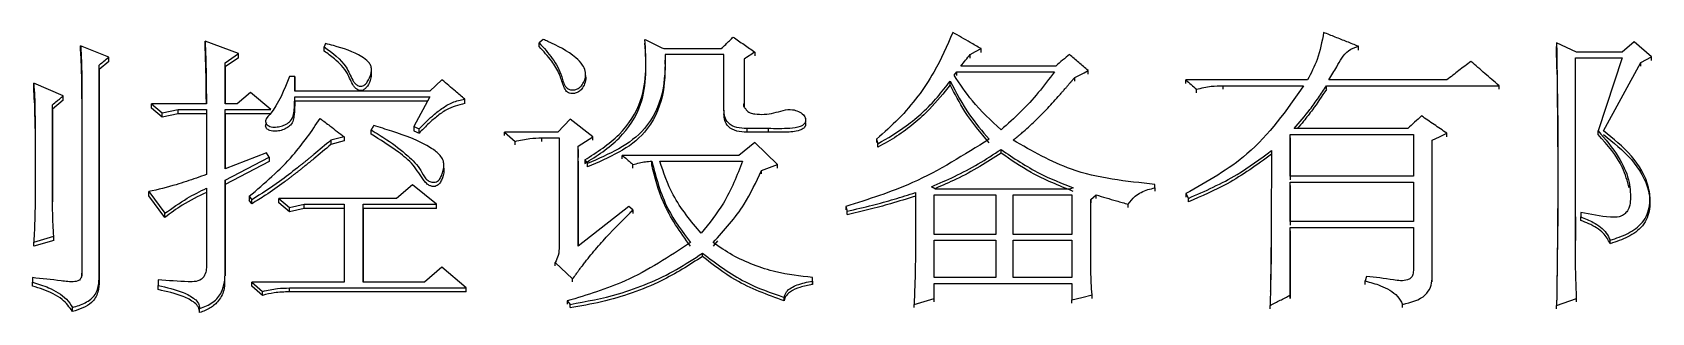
# Model space of a CAD drawing. Header units: millimetres. Extents: x 2371 to 4515, y 843 to 2359.
# Drawn here: x 2896.16 to 2909.24, y 2089.19 to 2091.45 of the extents above; entities that cross this region are included whole.
import ezdxf

# ---------------------------------------------------------------- set-up
doc = ezdxf.new("R2010")
doc.units = ezdxf.units.MM

msp = doc.modelspace()

# ---------------------------------------------------------------- linework, layer by layer
at = {"color": 7, "linetype": 'Continuous', "lineweight": 25}
for p, q in [((2897.821, 2091.276), (2897.551, 2091.377)), ((2897.551, 2091.342), (2897.551, 2091.377)), ((2898.524, 2091.358), (2898.513, 2091.331)), ((2900.251, 2091.333), (2900.251, 2091.363)), ((2908.634, 2091.288), (2908.472, 2091.363)), ((2908.472, 2091.363), (2908.472, 2091.333)), ((2909.1, 2091.372), (2909.002, 2091.288)), ((2909.24, 2091.251), (2909.1, 2091.372)), ((2896.772, 2091.248), (2896.545, 2091.34)), ((2896.545, 2091.305), (2896.545, 2091.34)), ((2896.772, 2091.213), (2896.772, 2091.248)), ((2897.713, 2091.202), (2897.821, 2091.276)), ((2897.821, 2091.241), (2897.713, 2091.168)), ((2897.821, 2091.241), (2897.821, 2091.276)), ((2898.513, 2091.296), (2898.513, 2091.331)), ((2901.257, 2091.316), (2901.722, 2091.316)), ((2901.744, 2091.269), (2901.268, 2091.269)), ((2901.268, 2091.269), (2901.268, 2091.24)), ((2901.268, 2091.192), (2901.268, 2091.222)), ((2901.744, 2090.82), (2901.744, 2091.269)), ((2901.906, 2091.232), (2901.906, 2090.877)), ((2901.906, 2091.232), (2901.906, 2091.202)), ((2901.993, 2091.288), (2901.993, 2091.258)), ((2903.734, 2091.24), (2903.734, 2091.269)), ((2903.821, 2091.286), (2903.821, 2091.316)), ((2906.871, 2091.305), (2906.871, 2091.335)), ((2908.475, 2091.154), (2908.472, 2091.333)), ((2908.624, 2091.241), (2909.002, 2091.241)), ((2908.624, 2089.77), (2908.624, 2091.241)), ((2908.624, 2091.212), (2908.624, 2091.241)), ((2909.002, 2091.288), (2908.634, 2091.288)), ((2909.002, 2091.241), (2908.807, 2090.652)), ((2909.154, 2091.204), (2909.24, 2091.251)), ((2909.24, 2091.221), (2909.24, 2091.251)), ((2896.772, 2091.213), (2896.696, 2091.149)), ((2896.696, 2089.478), (2896.696, 2091.184)), ((2896.696, 2091.149), (2896.696, 2091.184)), ((2896.696, 2091.149), (2896.696, 2089.445)), ((2897.713, 2090.871), (2897.713, 2091.202)), ((2897.713, 2091.168), (2897.713, 2091.202)), ((2897.713, 2091.168), (2897.713, 2090.871)), ((2898.275, 2091.092), (2898.232, 2091.092)), ((2898.275, 2090.973), (2898.275, 2091.092)), ((2898.275, 2091.092), (2898.275, 2091.058)), ((2898.895, 2091.103), (2898.895, 2091.138)), ((2900.624, 2091.099), (2900.624, 2091.129)), ((2901.906, 2091.202), (2901.906, 2090.847)), ((2903.604, 2091.101), (2903.626, 2091.129)), ((2903.626, 2091.129), (2904.416, 2091.129)), ((2903.626, 2091.1), (2903.626, 2091.129)), ((2904.426, 2091.176), (2903.658, 2091.176)), ((2904.686, 2091.109), (2904.686, 2091.139)), ((2908.851, 2090.652), (2909.154, 2091.204)), ((2909.154, 2091.175), (2909.154, 2091.204)), ((2896.404, 2090.936), (2896.166, 2091.037)), ((2896.166, 2091.002), (2896.166, 2091.037)), ((2897.919, 2090.963), (2897.81, 2090.871)), ((2898.081, 2090.825), (2897.919, 2090.963)), ((2898.275, 2091.058), (2898.275, 2090.973)), ((2899.368, 2090.973), (2898.275, 2090.973)), ((2899.465, 2091.065), (2899.368, 2090.973)), ((2903.572, 2091.025), (2903.572, 2091.054)), ((2904.578, 2091.053), (2904.578, 2091.082)), ((2906.46, 2091.064), (2905.476, 2091.064)), ((2905.476, 2091.035), (2905.476, 2091.064)), ((2905.562, 2090.96), (2905.562, 2090.989)), ((2905.779, 2091.017), (2906.428, 2091.017)), ((2905.779, 2090.988), (2905.779, 2091.017)), ((2906.612, 2091.017), (2908.007, 2091.017)), ((2906.612, 2090.988), (2906.612, 2091.017)), ((2907.585, 2091.064), (2906.633, 2091.064)), ((2908.007, 2090.988), (2908.007, 2091.017)), ((2896.404, 2090.901), (2896.318, 2090.828)), ((2896.318, 2090.079), (2896.318, 2090.862)), ((2896.318, 2090.828), (2896.318, 2090.862)), ((2896.318, 2090.828), (2896.318, 2090.079)), ((2896.404, 2090.901), (2896.404, 2090.936)), ((2896.556, 2090.945), (2896.556, 2089.505)), ((2896.556, 2090.945), (2896.556, 2090.911)), ((2897.118, 2090.871), (2897.205, 2090.798)), ((2897.562, 2090.871), (2897.118, 2090.871)), ((2897.205, 2090.764), (2897.118, 2090.837)), ((2897.205, 2090.798), (2897.334, 2090.825)), ((2897.334, 2090.825), (2897.562, 2090.825)), ((2897.334, 2090.791), (2897.334, 2090.825)), ((2897.562, 2090.825), (2897.562, 2090.3)), ((2897.81, 2090.871), (2897.713, 2090.871)), ((2897.713, 2090.825), (2898.081, 2090.825)), ((2897.713, 2090.346), (2897.713, 2090.825)), ((2897.713, 2090.791), (2897.713, 2090.825)), ((2898.276, 2090.927), (2899.368, 2090.927)), ((2898.276, 2090.892), (2898.276, 2090.927)), ((2899.349, 2090.892), (2898.276, 2090.892)), ((2899.368, 2090.927), (2899.238, 2090.687)), ((2899.649, 2090.874), (2899.649, 2090.908)), ((2901.906, 2090.848), (2901.906, 2090.877)), ((2896.177, 2090.672), (2896.177, 2090.706)), ((2897.205, 2090.764), (2897.205, 2090.798)), ((2897.334, 2090.791), (2897.205, 2090.764)), ((2897.562, 2090.791), (2897.334, 2090.791)), ((2897.713, 2090.791), (2897.713, 2090.346)), ((2898.081, 2090.791), (2897.713, 2090.791)), ((2898.049, 2090.755), (2898.049, 2090.753)), ((2900.5, 2090.746), (2900.402, 2090.643)), ((2900.684, 2090.605), (2900.5, 2090.746)), ((2901.744, 2090.82), (2901.744, 2090.792)), ((2902.402, 2090.75), (2902.402, 2090.753)), ((2902.402, 2090.724), (2902.402, 2090.726)), ((2898.676, 2090.605), (2898.568, 2090.577)), ((2898.568, 2090.577), (2898.568, 2090.543)), ((2898.676, 2090.571), (2898.568, 2090.543)), ((2898.676, 2090.605), (2898.676, 2090.571)), ((2899.238, 2090.687), (2899.281, 2090.669)), ((2899.238, 2090.687), (2899.238, 2090.653)), ((2899.238, 2090.653), (2899.281, 2090.635)), ((2899.97, 2090.643), (2900.056, 2090.568)), ((2900.402, 2090.643), (2899.97, 2090.643)), ((2900.056, 2090.539), (2900.056, 2090.568)), ((2900.273, 2090.596), (2900.413, 2090.596)), ((2900.273, 2090.567), (2900.273, 2090.596)), ((2900.413, 2090.596), (2900.413, 2089.723)), ((2900.565, 2090.53), (2900.684, 2090.605)), ((2900.684, 2090.577), (2900.684, 2090.605)), ((2902.101, 2090.671), (2901.928, 2090.671)), ((2901.928, 2090.671), (2901.928, 2090.642)), ((2902.101, 2090.642), (2901.928, 2090.642)), ((2902.101, 2090.671), (2902.101, 2090.642)), ((2902.977, 2090.586), (2902.988, 2090.549)), ((2902.977, 2090.586), (2902.977, 2090.558)), ((2906.319, 2090.624), (2907.315, 2090.624)), ((2906.319, 2090.286), (2906.319, 2090.624)), ((2906.319, 2090.595), (2906.319, 2090.624)), ((2906.319, 2090.595), (2906.319, 2090.258)), ((2907.271, 2090.671), (2906.352, 2090.671)), ((2907.315, 2090.624), (2907.315, 2090.286)), ((2907.466, 2089.459), (2907.466, 2090.577)), ((2907.466, 2090.549), (2907.466, 2090.577)), ((2907.585, 2090.605), (2907.585, 2090.633)), ((2908.807, 2090.623), (2908.807, 2090.652)), ((2898.048, 2090.476), (2897.713, 2090.346)), ((2897.713, 2090.254), (2898.07, 2090.439)), ((2898.07, 2090.439), (2898.048, 2090.476)), ((2898.07, 2090.439), (2898.07, 2090.405)), ((2900.565, 2089.723), (2900.565, 2090.53)), ((2900.565, 2090.502), (2900.565, 2090.53)), ((2900.565, 2090.501), (2900.565, 2090.437)), ((2901.863, 2090.455), (2900.922, 2090.455)), ((2900.922, 2090.427), (2900.922, 2090.455)), ((2901.993, 2090.558), (2901.863, 2090.455)), ((2902.176, 2090.38), (2901.993, 2090.558)), ((2902.988, 2090.52), (2902.988, 2090.549)), ((2898.07, 2090.405), (2897.713, 2090.221)), ((2899.48, 2090.379), (2899.48, 2090.386)), ((2899.48, 2090.352), (2899.48, 2090.376)), ((2900.565, 2090.408), (2900.565, 2089.723)), ((2900.619, 2090.418), (2900.64, 2090.389)), ((2900.619, 2090.418), (2900.619, 2090.389)), ((2900.64, 2090.361), (2900.64, 2090.389)), ((2901.008, 2090.352), (2901.008, 2090.38)), ((2901.16, 2090.38), (2901.16, 2090.408)), ((2901.225, 2090.408), (2901.895, 2090.408)), ((2902.047, 2090.333), (2902.176, 2090.38)), ((2902.047, 2090.305), (2902.047, 2090.333)), ((2902.176, 2090.352), (2902.176, 2090.38)), ((2897.562, 2090.19), (2897.562, 2089.561)), ((2897.713, 2089.515), (2897.713, 2090.254)), ((2897.713, 2090.254), (2897.713, 2090.221)), ((2897.713, 2090.221), (2897.713, 2089.482)), ((2899.227, 2090.217), (2899.098, 2090.107)), ((2899.422, 2090.06), (2899.227, 2090.217)), ((2903.453, 2090.183), (2903.42, 2090.202)), ((2904.535, 2090.183), (2903.453, 2090.183)), ((2905.227, 2090.192), (2905.227, 2090.221)), ((2905.227, 2090.193), (2905.227, 2090.221)), ((2905.227, 2090.192), (2905.227, 2090.165)), ((2907.315, 2090.286), (2906.319, 2090.286)), ((2906.319, 2090.239), (2907.315, 2090.239)), ((2906.319, 2089.92), (2906.319, 2090.239)), ((2906.319, 2090.211), (2906.319, 2090.239)), ((2906.319, 2090.211), (2906.319, 2089.892)), ((2907.315, 2090.239), (2907.315, 2089.92)), ((2897.096, 2090.162), (2897.226, 2089.987)), ((2897.096, 2090.129), (2897.096, 2090.162)), ((2897.226, 2089.954), (2897.096, 2090.129)), ((2897.908, 2090.125), (2897.929, 2090.097)), ((2897.908, 2090.125), (2897.908, 2090.092)), ((2897.929, 2090.064), (2897.908, 2090.092)), ((2897.929, 2090.064), (2897.929, 2090.097)), ((2898.146, 2090.107), (2898.232, 2090.033)), ((2899.098, 2090.107), (2898.146, 2090.107)), ((2898.146, 2090.073), (2898.146, 2090.107)), ((2898.232, 2089.999), (2898.146, 2090.073)), ((2898.232, 2090.033), (2898.351, 2090.06)), ((2898.351, 2090.06), (2898.676, 2090.06)), ((2898.827, 2090.06), (2899.422, 2090.06)), ((2898.827, 2090.027), (2898.827, 2090.06)), ((2899.422, 2090.027), (2899.422, 2090.06)), ((2900.976, 2090.042), (2900.565, 2089.723)), ((2901.008, 2090.014), (2900.976, 2090.042)), ((2902.728, 2090.042), (2902.739, 2090.005)), ((2903.291, 2090.155), (2903.291, 2089.629)), ((2903.442, 2090.136), (2903.94, 2090.136)), ((2903.442, 2089.817), (2903.442, 2090.136)), ((2903.442, 2090.108), (2903.442, 2090.136)), ((2903.94, 2090.136), (2903.94, 2089.817)), ((2904.08, 2090.136), (2904.556, 2090.136)), ((2904.08, 2089.817), (2904.08, 2090.136)), ((2904.08, 2090.108), (2904.08, 2090.136)), ((2904.556, 2090.136), (2904.556, 2089.817)), ((2904.708, 2090.099), (2904.751, 2090.136)), ((2904.708, 2089.61), (2904.708, 2090.099)), ((2904.708, 2090.099), (2904.708, 2090.071)), ((2904.751, 2090.108), (2904.751, 2090.136)), ((2905.011, 2090.033), (2905.011, 2090.061)), ((2905.476, 2090.146), (2905.497, 2090.108)), ((2905.476, 2090.146), (2905.476, 2090.118)), ((2905.497, 2090.08), (2905.497, 2090.108)), ((2909.226, 2090.101), (2909.226, 2090.129)), ((2897.226, 2089.954), (2897.226, 2089.987)), ((2898.232, 2089.999), (2898.232, 2090.033)), ((2898.351, 2090.027), (2898.232, 2089.999)), ((2898.676, 2090.027), (2898.351, 2090.027)), ((2899.422, 2090.027), (2898.827, 2090.027)), ((2901.008, 2090.014), (2901.008, 2089.986)), ((2902.739, 2089.977), (2902.739, 2090.005)), ((2907.315, 2089.92), (2906.319, 2089.92)), ((2908.624, 2089.958), (2908.624, 2089.769)), ((2908.667, 2089.995), (2908.667, 2089.958)), ((2908.667, 2089.93), (2908.667, 2089.958)), ((2896.166, 2089.755), (2896.328, 2089.802)), ((2896.328, 2089.769), (2896.328, 2089.802)), ((2903.94, 2089.817), (2903.442, 2089.817)), ((2904.556, 2089.817), (2904.08, 2089.817)), ((2906.319, 2089.873), (2907.315, 2089.873)), ((2906.319, 2089.328), (2906.319, 2089.873)), ((2906.319, 2089.846), (2906.319, 2089.873)), ((2906.319, 2089.845), (2906.319, 2089.3)), ((2907.315, 2089.873), (2907.315, 2089.525)), ((2896.328, 2089.769), (2896.166, 2089.723)), ((2896.166, 2089.723), (2896.166, 2089.755)), ((2901.571, 2089.639), (2901.571, 2089.666)), ((2901.693, 2089.765), (2901.657, 2089.723)), ((2903.442, 2089.77), (2903.94, 2089.77)), ((2903.442, 2089.469), (2903.442, 2089.77)), ((2903.442, 2089.743), (2903.442, 2089.77)), ((2903.94, 2089.77), (2903.94, 2089.469)), ((2904.08, 2089.77), (2904.556, 2089.77)), ((2904.08, 2089.469), (2904.08, 2089.77)), ((2904.08, 2089.743), (2904.08, 2089.77)), ((2904.556, 2089.77), (2904.556, 2089.469)), ((2908.905, 2089.743), (2908.905, 2089.77)), ((2899.465, 2089.552), (2899.325, 2089.431)), ((2899.66, 2089.385), (2899.465, 2089.552)), ((2900.381, 2089.591), (2900.521, 2089.459)), ((2900.381, 2089.564), (2900.381, 2089.591)), ((2896.155, 2089.468), (2896.155, 2089.431)), ((2896.155, 2089.468), (2896.155, 2089.436)), ((2896.155, 2089.399), (2896.155, 2089.431)), ((2896.556, 2089.473), (2896.556, 2089.505)), ((2896.696, 2089.445), (2896.696, 2089.478)), ((2897.172, 2089.45), (2897.172, 2089.404)), ((2897.172, 2089.45), (2897.172, 2089.418)), ((2897.172, 2089.371), (2897.172, 2089.404)), ((2897.711, 2089.416), (2897.711, 2089.449)), ((2897.713, 2089.482), (2897.713, 2089.515)), ((2897.929, 2089.431), (2898.016, 2089.357)), ((2898.676, 2089.431), (2897.929, 2089.431)), ((2897.929, 2089.399), (2897.929, 2089.431)), ((2898.016, 2089.325), (2897.929, 2089.399)), ((2899.325, 2089.431), (2898.827, 2089.431)), ((2900.521, 2089.433), (2900.521, 2089.459)), ((2902.458, 2089.44), (2902.458, 2089.469)), ((2902.458, 2089.442), (2902.458, 2089.469)), ((2902.458, 2089.44), (2902.458, 2089.414)), ((2903.94, 2089.469), (2903.442, 2089.469)), ((2903.442, 2089.422), (2904.556, 2089.422)), ((2903.442, 2089.299), (2903.442, 2089.422)), ((2903.442, 2089.395), (2903.442, 2089.422)), ((2904.556, 2089.469), (2904.08, 2089.469)), ((2904.556, 2089.422), (2904.556, 2089.29)), ((2906.936, 2089.478), (2906.925, 2089.441)), ((2906.925, 2089.414), (2906.925, 2089.441)), ((2907.466, 2089.433), (2907.466, 2089.459)), ((2898.016, 2089.325), (2898.016, 2089.357)), ((2898.232, 2089.385), (2899.66, 2089.385)), ((2898.232, 2089.353), (2898.232, 2089.385)), ((2899.66, 2089.353), (2898.232, 2089.353)), ((2899.66, 2089.353), (2899.66, 2089.385)), ((2900.478, 2089.28), (2900.5, 2089.252)), ((2900.478, 2089.28), (2900.478, 2089.254)), ((2902.231, 2089.282), (2902.231, 2089.309)), ((2903.442, 2089.273), (2903.442, 2089.299)), ((2904.556, 2089.263), (2904.556, 2089.29)), ((2904.719, 2089.301), (2904.719, 2089.328)), ((2906.319, 2089.301), (2906.319, 2089.328)), ((2908.472, 2089.243), (2908.634, 2089.299)), ((2908.634, 2089.273), (2908.634, 2089.299)), ((2896.48, 2089.195), (2896.48, 2089.227)), ((2897.507, 2089.186), (2897.507, 2089.218)), ((2900.5, 2089.226), (2900.5, 2089.252)), ((2903.28, 2089.226), (2903.28, 2089.252)), ((2906.157, 2089.216), (2906.157, 2089.243)), ((2907.228, 2089.226), (2907.228, 2089.252)), ((2908.472, 2089.216), (2908.472, 2089.243))]:
    msp.add_line(p, q, dxfattribs=at)
at = {"color": 7, "linetype": 'Continuous', "lineweight": 25, "flags": 128}
for points in [[(2900.283, 2091.391), (2900.267, 2091.377), (2900.251, 2091.363)], [(2903.734, 2091.269), (2903.777, 2091.293), (2903.821, 2091.316)], [(2904.578, 2091.082), (2904.622, 2091.105), (2904.654, 2091.122), (2904.686, 2091.139)], [(2897.118, 2090.837), (2897.118, 2090.846), (2897.118, 2090.854), (2897.118, 2090.871)], [(2898.892, 2090.626), (2898.892, 2090.643), (2898.892, 2090.66)], [(2899.281, 2090.635), (2899.281, 2090.652), (2899.281, 2090.669)], [(2899.97, 2090.614), (2899.97, 2090.621), (2899.97, 2090.628), (2899.97, 2090.643)], [(2907.466, 2090.577), (2907.526, 2090.605), (2907.585, 2090.633)], [(2903.983, 2090.474), (2903.983, 2090.481), (2903.983, 2090.488), (2903.983, 2090.502)], [(2904.567, 2090.192), (2904.551, 2090.188), (2904.535, 2090.183)], [(2898.351, 2090.027), (2898.351, 2090.035), (2898.351, 2090.044), (2898.351, 2090.06)], [(2902.728, 2090.042), (2902.728, 2090.031), (2902.728, 2090.022), (2902.728, 2090.015)], [(2903.28, 2089.252), (2903.361, 2089.276), (2903.442, 2089.299)], [(2904.556, 2089.29), (2904.637, 2089.309), (2904.719, 2089.328)]]:
    msp.add_lwpolyline(points, dxfattribs=at)
at = {"color": 7, "linetype": 'Continuous', "lineweight": 25}
for points, knots in [([(2897.551, 2091.377), (2897.554, 2091.288), (2897.56, 2091.16), (2897.561, 2090.992), (2897.561, 2090.912), (2897.562, 2090.871)], [0, 0, 0, 0, 0.525139, 0.762561, 1, 1, 1, 1]), ([(2898.513, 2091.331), (2898.581, 2091.281), (2898.682, 2091.207), (2898.729, 2091.087), (2898.757, 2091.039), (2898.775, 2091.024), (2898.792, 2091.015), (2898.811, 2091.011), (2898.827, 2091.014), (2898.845, 2091.026), (2898.872, 2091.059), (2898.893, 2091.105), (2898.897, 2091.153), (2898.889, 2091.186), (2898.863, 2091.22), (2898.77, 2091.286), (2898.647, 2091.325), (2898.546, 2091.352), (2898.524, 2091.358)], [0, 0, 0, 0, 0.227643, 0.340918, 0.369432, 0.383636, 0.40814, 0.421602, 0.435183, 0.450932, 0.481252, 0.554321, 0.592682, 0.621741, 0.650784, 0.712011, 0.938181, 1, 1, 1, 1]), ([(2900.251, 2091.363), (2900.288, 2091.322), (2900.362, 2091.239), (2900.432, 2091.116), (2900.449, 2091.021), (2900.484, 2090.99), (2900.507, 2090.983), (2900.533, 2090.982), (2900.561, 2090.991), (2900.589, 2091.011), (2900.612, 2091.043), (2900.628, 2091.087), (2900.626, 2091.137), (2900.6, 2091.193), (2900.505, 2091.286), (2900.388, 2091.345), (2900.296, 2091.385), (2900.283, 2091.391)], [0, 0, 0, 0, 0.147264, 0.295549, 0.379238, 0.397703, 0.416178, 0.440331, 0.464931, 0.490583, 0.529382, 0.57023, 0.614805, 0.662848, 0.734386, 0.964893, 1, 1, 1, 1]), ([(2900.619, 2090.418), (2900.717, 2090.48), (2900.908, 2090.602), (2901.131, 2090.944), (2901.115, 2091.222), (2901.105, 2091.391)], [0, 0, 0, 0, 0.29142, 0.569226, 1, 1, 1, 1]), ([(2900.619, 2090.389), (2900.717, 2090.451), (2900.908, 2090.573), (2901.131, 2090.914), (2901.115, 2091.192), (2901.105, 2091.361)], [0, 0, 0, 0, 0.291558, 0.569369, 1, 1, 1, 1]), ([(2901.106, 2091.391), (2901.12, 2091.384), (2901.15, 2091.369), (2901.2, 2091.344), (2901.236, 2091.326), (2901.257, 2091.316)], [0, 0, 0, 0, 0.2932077, 0.5864153, 1, 1, 1, 1]), ([(2901.722, 2091.316), (2901.734, 2091.328), (2901.756, 2091.349), (2901.789, 2091.38), (2901.809, 2091.4), (2901.819, 2091.41)], [0, 0, 0, 0, 0.365746, 0.682872, 1, 1, 1, 1]), ([(2901.819, 2091.41), (2901.848, 2091.389), (2901.906, 2091.349), (2901.964, 2091.308), (2901.993, 2091.288)], [0, 0, 0, 0, 0.499999, 1, 1, 1, 1]), ([(2903.593, 2091.447), (2903.546, 2091.338), (2903.467, 2091.159), (2903.314, 2090.928), (2903.159, 2090.746), (2903.038, 2090.64), (2902.977, 2090.586)], [0, 0, 0, 0, 0.33491, 0.554084, 0.775731, 1, 1, 1, 1]), ([(2903.821, 2091.316), (2903.792, 2091.333), (2903.74, 2091.363), (2903.664, 2091.406), (2903.617, 2091.433), (2903.593, 2091.447)], [0, 0, 0, 0, 0.380657, 0.690329, 1, 1, 1, 1]), ([(2906.59, 2091.447), (2906.576, 2091.373), (2906.551, 2091.239), (2906.488, 2091.118), (2906.46, 2091.064)], [0, 0, 0, 0, 0.556867, 1, 1, 1, 1]), ([(2906.871, 2091.335), (2906.84, 2091.347), (2906.778, 2091.372), (2906.684, 2091.409), (2906.621, 2091.434), (2906.59, 2091.447)], [0, 0, 0, 0, 0.331265, 0.665632, 1, 1, 1, 1]), ([(2908.472, 2091.363), (2908.472, 2091.351), (2908.473, 2091.328), (2908.473, 2091.293), (2908.474, 2091.247), (2908.475, 2091.189), (2908.476, 2091.119), (2908.477, 2091.049), (2908.478, 2090.979), (2908.479, 2090.91), (2908.48, 2090.84), (2908.481, 2090.782), (2908.482, 2090.723), (2908.482, 2090.665), (2908.483, 2090.595), (2908.483, 2090.537), (2908.483, 2090.491), (2908.483, 2090.456), (2908.483, 2090.421), (2908.483, 2090.386), (2908.483, 2090.356), (2908.483, 2090.333), (2908.483, 2090.316), (2908.483, 2090.298), (2908.483, 2090.281), (2908.483, 2090.266), (2908.483, 2090.254), (2908.483, 2090.243), (2908.483, 2090.228), (2908.483, 2090.211), (2908.483, 2090.193), (2908.483, 2090.176), (2908.483, 2090.158), (2908.483, 2090.141), (2908.483, 2090.117), (2908.482, 2090.088), (2908.482, 2090.053), (2908.482, 2090.018), (2908.482, 2089.983), (2908.481, 2089.948), (2908.481, 2089.913), (2908.481, 2089.866), (2908.48, 2089.808), (2908.479, 2089.738), (2908.478, 2089.668), (2908.477, 2089.597), (2908.476, 2089.539), (2908.476, 2089.492), (2908.475, 2089.457), (2908.475, 2089.422), (2908.474, 2089.387), (2908.474, 2089.352), (2908.473, 2089.316), (2908.473, 2089.28), (2908.472, 2089.255), (2908.472, 2089.243)], [0, 0, 0, 0, 0.016501, 0.033002, 0.049503, 0.082504, 0.115506, 0.148508, 0.18151, 0.214512, 0.247513, 0.280515, 0.297016, 0.330018, 0.36302, 0.396021, 0.412522, 0.429023, 0.445524, 0.462025, 0.478526, 0.486776, 0.495027, 0.503277, 0.511528, 0.519778, 0.523903, 0.528029, 0.536279, 0.54453, 0.55278, 0.56103, 0.569281, 0.577531, 0.585782, 0.602283, 0.618784, 0.635284, 0.651785, 0.668286, 0.684787, 0.701288, 0.73429, 0.767292, 0.800293, 0.833295, 0.866297, 0.882798, 0.899299, 0.9158, 0.932301, 0.948801, 0.965302, 0.982651, 1, 1, 1, 1]), ([(2896.545, 2091.34), (2896.547, 2091.301), (2896.552, 2091.222), (2896.555, 2091.09), (2896.555, 2090.998), (2896.556, 2090.945)], [0, 0, 0, 0, 0.299228, 0.598476, 1, 1, 1, 1]), ([(2896.556, 2090.911), (2896.555, 2090.95), (2896.555, 2091.029), (2896.553, 2091.161), (2896.548, 2091.253), (2896.545, 2091.305)], [0, 0, 0, 0, 0.299614, 0.599241, 1, 1, 1, 1]), ([(2896.696, 2091.184), (2896.709, 2091.195), (2896.734, 2091.216), (2896.759, 2091.238), (2896.772, 2091.248)], [0, 0, 0, 0, 0.499999, 1, 1, 1, 1]), ([(2897.561, 2090.871), (2897.561, 2090.904), (2897.561, 2090.981), (2897.559, 2091.138), (2897.554, 2091.262), (2897.551, 2091.342)], [0, 0, 0, 0, 0.209271, 0.491301, 1, 1, 1, 1]), ([(2898.894, 2091.103), (2898.892, 2091.088), (2898.888, 2091.05), (2898.863, 2091.01), (2898.837, 2090.986), (2898.821, 2090.978), (2898.806, 2090.977), (2898.787, 2090.982), (2898.767, 2090.995), (2898.732, 2091.038), (2898.704, 2091.133), (2898.612, 2091.225), (2898.541, 2091.276), (2898.513, 2091.296)], [0, 0, 0, 0, 0.07582, 0.192022, 0.226951, 0.249428, 0.272071, 0.300262, 0.34128, 0.383377, 0.572828, 0.832144, 1, 1, 1, 1]), ([(2900.624, 2091.099), (2900.624, 2091.097), (2900.63, 2091.08), (2900.624, 2091.044), (2900.605, 2091.002), (2900.579, 2090.972), (2900.55, 2090.957), (2900.522, 2090.952), (2900.497, 2090.955), (2900.478, 2090.964), (2900.459, 2090.985), (2900.439, 2091.035), (2900.416, 2091.119), (2900.348, 2091.226), (2900.286, 2091.294), (2900.251, 2091.333)], [0, 0, 0, 0, 0.007427, 0.08003, 0.156119, 0.209437, 0.252123, 0.294833, 0.329859, 0.356953, 0.384034, 0.449164, 0.593735, 0.772907, 1, 1, 1, 1]), ([(2901.268, 2091.269), (2901.268, 2091.165), (2901.267, 2090.955), (2901.092, 2090.583), (2900.814, 2090.464), (2900.64, 2090.389)], [0, 0, 0, 0, 0.271711, 0.545564, 1, 1, 1, 1]), ([(2901.268, 2091.24), (2901.268, 2091.135), (2901.267, 2090.925), (2901.092, 2090.554), (2900.814, 2090.435), (2900.64, 2090.361)], [0, 0, 0, 0, 0.27158, 0.545365, 1, 1, 1, 1]), ([(2901.993, 2091.288), (2901.978, 2091.279), (2901.949, 2091.26), (2901.92, 2091.241), (2901.906, 2091.232)], [0, 0, 0, 0, 0.5, 1, 1, 1, 1]), ([(2903.658, 2091.176), (2903.671, 2091.192), (2903.696, 2091.223), (2903.722, 2091.254), (2903.734, 2091.269)], [0, 0, 0, 0, 0.499997, 1, 1, 1, 1]), ([(2904.535, 2091.269), (2904.517, 2091.254), (2904.481, 2091.223), (2904.444, 2091.192), (2904.426, 2091.176)], [0, 0, 0, 0, 0.500001, 1, 1, 1, 1]), ([(2904.686, 2091.139), (2904.661, 2091.16), (2904.61, 2091.204), (2904.56, 2091.248), (2904.535, 2091.269)], [0, 0, 0, 0, 0.5, 1, 1, 1, 1]), ([(2906.633, 2091.064), (2906.654, 2091.099), (2906.689, 2091.158), (2906.735, 2091.24), (2906.788, 2091.307), (2906.843, 2091.325), (2906.871, 2091.335)], [0, 0, 0, 0, 0.334928, 0.552034, 0.77193, 1, 1, 1, 1]), ([(2908.474, 2091.224), (2908.474, 2091.224), (2908.474, 2091.224), (2908.474, 2091.223), (2908.474, 2091.213), (2908.478, 2090.906), (2908.483, 2090.474), (2908.481, 2089.952), (2908.478, 2089.675), (2908.476, 2089.532), (2908.475, 2089.446), (2908.475, 2089.42), (2908.475, 2089.407)], [0, 0, 0, 0, 0.000561, 0.001264, 0.002999, 0.021919, 0.484329, 0.728284, 0.866003, 0.931669, 0.9642, 1, 1, 1, 1]), ([(2898.232, 2091.092), (2898.19, 2090.983), (2898.144, 2090.864), (2898.052, 2090.762), (2898.039, 2090.739), (2898.04, 2090.719), (2898.048, 2090.706), (2898.06, 2090.696), (2898.083, 2090.684), (2898.121, 2090.681), (2898.166, 2090.689), (2898.207, 2090.706), (2898.248, 2090.734), (2898.269, 2090.784), (2898.273, 2090.85), (2898.275, 2090.898), (2898.276, 2090.927)], [0, 0, 0, 0, 0.410682, 0.448949, 0.485441, 0.501738, 0.518559, 0.536626, 0.555642, 0.608214, 0.659889, 0.710594, 0.760792, 0.827972, 0.89499, 1, 1, 1, 1]), ([(2903.983, 2090.661), (2903.902, 2090.736), (2903.757, 2090.869), (2903.651, 2091.031), (2903.604, 2091.101)], [0, 0, 0, 0, 0.56355, 1, 1, 1, 1]), ([(2904.416, 2091.129), (2904.373, 2091.073), (2904.287, 2090.96), (2904.144, 2090.803), (2904.037, 2090.709), (2903.983, 2090.661)], [0, 0, 0, 0, 0.334945, 0.666198, 1, 1, 1, 1]), ([(2907.78, 2091.213), (2907.747, 2091.188), (2907.682, 2091.139), (2907.618, 2091.089), (2907.585, 2091.064)], [0, 0, 0, 0, 0.500001, 1, 1, 1, 1]), ([(2908.007, 2091.017), (2907.969, 2091.05), (2907.893, 2091.115), (2907.818, 2091.181), (2907.78, 2091.213)], [0, 0, 0, 0, 0.5, 1, 1, 1, 1]), ([(2896.166, 2091.037), (2896.169, 2091.001), (2896.174, 2090.929), (2896.176, 2090.818), (2896.177, 2090.743), (2896.177, 2090.706)], [0, 0, 0, 0, 0.321919, 0.660869, 1, 1, 1, 1]), ([(2896.177, 2090.672), (2896.177, 2090.707), (2896.177, 2090.78), (2896.173, 2090.891), (2896.168, 2090.965), (2896.166, 2091.002)], [0, 0, 0, 0, 0.322349, 0.661088, 1, 1, 1, 1]), ([(2899.649, 2090.908), (2899.624, 2090.929), (2899.581, 2090.966), (2899.52, 2091.018), (2899.484, 2091.049), (2899.465, 2091.065)], [0, 0, 0, 0, 0.407162, 0.703581, 1, 1, 1, 1]), ([(2902.988, 2090.549), (2903.066, 2090.594), (2903.195, 2090.669), (2903.351, 2090.8), (2903.471, 2090.921), (2903.538, 2091.01), (2903.572, 2091.054)], [0, 0, 0, 0, 0.345122, 0.565624, 0.783909, 1, 1, 1, 1]), ([(2903.572, 2091.025), (2903.519, 2090.957), (2903.43, 2090.845), (2903.28, 2090.709), (2903.141, 2090.606), (2903.039, 2090.549), (2902.988, 2090.52)], [0, 0, 0, 0, 0.334608, 0.554057, 0.775918, 1, 1, 1, 1]), ([(2903.572, 2091.054), (2903.62, 2090.962), (2903.707, 2090.795), (2903.831, 2090.65), (2903.886, 2090.586)], [0, 0, 0, 0, 0.556747, 1, 1, 1, 1]), ([(2903.886, 2090.557), (2903.817, 2090.639), (2903.695, 2090.785), (2903.609, 2090.952), (2903.572, 2091.025)], [0, 0, 0, 0, 0.563004, 1, 1, 1, 1]), ([(2904.08, 2090.577), (2904.083, 2090.579), (2904.086, 2090.582), (2904.091, 2090.586), (2904.096, 2090.589), (2904.1, 2090.593), (2904.105, 2090.597), (2904.109, 2090.6), (2904.113, 2090.604), (2904.118, 2090.608), (2904.123, 2090.611), (2904.126, 2090.614), (2904.13, 2090.617), (2904.134, 2090.621), (2904.14, 2090.626), (2904.146, 2090.631), (2904.154, 2090.638), (2904.178, 2090.658), (2904.237, 2090.712), (2904.297, 2090.771), (2904.373, 2090.849), (2904.415, 2090.896), (2904.451, 2090.936), (2904.459, 2090.945), (2904.467, 2090.954), (2904.475, 2090.964), (2904.481, 2090.97), (2904.487, 2090.977), (2904.495, 2090.986), (2904.503, 2090.995), (2904.511, 2091.004), (2904.517, 2091.011), (2904.522, 2091.017), (2904.526, 2091.022), (2904.529, 2091.026), (2904.533, 2091.031), (2904.537, 2091.035), (2904.54, 2091.039), (2904.544, 2091.043), (2904.548, 2091.048), (2904.552, 2091.052), (2904.555, 2091.056), (2904.558, 2091.059), (2904.562, 2091.064), (2904.566, 2091.068), (2904.57, 2091.073), (2904.573, 2091.077), (2904.576, 2091.08), (2904.578, 2091.082)], [0, 0, 0, 0, 0.012754, 0.019131, 0.025508, 0.038262, 0.044639, 0.051016, 0.057393, 0.070147, 0.076524, 0.082901, 0.089278, 0.095655, 0.108409, 0.121164, 0.127541, 0.153049, 0.255102, 0.459223, 0.51024, 0.714344, 0.727098, 0.739852, 0.76536, 0.778114, 0.790868, 0.803622, 0.816376, 0.841885, 0.854639, 0.867393, 0.880147, 0.886524, 0.892901, 0.905655, 0.912032, 0.918409, 0.924786, 0.93754, 0.943917, 0.950294, 0.956671, 0.963048, 0.975802, 0.982179, 0.988556, 1, 1, 1, 1]), ([(2905.476, 2091.064), (2905.49, 2091.051), (2905.519, 2091.026), (2905.548, 2091.001), (2905.562, 2090.989)], [0, 0, 0, 0, 0.5, 1, 1, 1, 1]), ([(2906.428, 2091.017), (2906.289, 2090.819), (2906.038, 2090.461), (2905.65, 2090.243), (2905.476, 2090.146)], [0, 0, 0, 0, 0.551948, 1, 1, 1, 1]), ([(2905.562, 2090.989), (2905.602, 2090.998), (2905.673, 2091.015), (2905.746, 2091.016), (2905.779, 2091.017)], [0, 0, 0, 0, 0.558835, 1, 1, 1, 1]), ([(2906.352, 2090.671), (2906.395, 2090.722), (2906.464, 2090.802), (2906.548, 2090.919), (2906.59, 2090.985), (2906.612, 2091.017)], [0, 0, 0, 0, 0.460317, 0.729933, 1, 1, 1, 1]), ([(2906.612, 2090.987), (2906.575, 2090.932), (2906.517, 2090.845), (2906.436, 2090.74), (2906.394, 2090.691), (2906.376, 2090.671)], [0, 0, 0, 0, 0.504974, 0.800306, 1, 1, 1, 1]), ([(2896.318, 2090.862), (2896.33, 2090.873), (2896.351, 2090.89), (2896.379, 2090.915), (2896.396, 2090.929), (2896.404, 2090.936)], [0, 0, 0, 0, 0.428366, 0.714182, 1, 1, 1, 1]), ([(2898.276, 2090.892), (2898.275, 2090.855), (2898.273, 2090.804), (2898.266, 2090.738), (2898.245, 2090.698), (2898.207, 2090.672), (2898.166, 2090.655), (2898.121, 2090.647), (2898.083, 2090.65), (2898.06, 2090.662), (2898.048, 2090.672), (2898.041, 2090.685), (2898.039, 2090.703), (2898.046, 2090.714), (2898.05, 2090.721)], [0, 0, 0, 0, 0.2458225, 0.3427092, 0.4403078, 0.5326766, 0.6260068, 0.7211389, 0.8179226, 0.8529217, 0.8861625, 0.9170993, 0.9470635, 1, 1, 1, 1]), ([(2899.281, 2090.669), (2899.316, 2090.704), (2899.373, 2090.763), (2899.463, 2090.833), (2899.548, 2090.888), (2899.615, 2090.901), (2899.649, 2090.908)], [0, 0, 0, 0, 0.334415, 0.553138, 0.774737, 1, 1, 1, 1]), ([(2899.649, 2090.874), (2899.598, 2090.86), (2899.514, 2090.838), (2899.421, 2090.767), (2899.348, 2090.704), (2899.304, 2090.658), (2899.281, 2090.635)], [0, 0, 0, 0, 0.3453624, 0.5656072, 0.7836122, 1, 1, 1, 1]), ([(2901.906, 2090.877), (2901.905, 2090.873), (2901.902, 2090.866), (2901.901, 2090.856), (2901.903, 2090.849), (2901.91, 2090.841), (2901.922, 2090.828), (2901.933, 2090.808), (2901.96, 2090.794), (2902.031, 2090.782), (2902.147, 2090.788), (2902.265, 2090.837), (2902.346, 2090.811), (2902.38, 2090.789), (2902.399, 2090.765), (2902.405, 2090.745), (2902.403, 2090.726), (2902.396, 2090.711), (2902.382, 2090.697), (2902.343, 2090.679), (2902.246, 2090.668), (2902.159, 2090.67), (2902.101, 2090.671)], [0, 0, 0, 0, 0.0138, 0.025127, 0.031098, 0.037099, 0.060784, 0.089374, 0.112534, 0.153888, 0.320046, 0.483741, 0.537098, 0.589789, 0.612612, 0.635583, 0.657284, 0.674402, 0.691535, 0.721107, 0.811251, 1, 1, 1, 1]), ([(2896.177, 2090.706), (2896.177, 2090.525), (2896.177, 2090.316), (2896.177, 2090.106), (2896.177, 2090.079)], [0, 0, 0, 0, 0.868151, 1, 1, 1, 1]), ([(2897.908, 2090.125), (2898.032, 2090.23), (2898.251, 2090.417), (2898.411, 2090.65), (2898.481, 2090.752)], [0, 0, 0, 0, 0.5647641, 1, 1, 1, 1]), ([(2898.481, 2090.752), (2898.507, 2090.732), (2898.553, 2090.698), (2898.618, 2090.648), (2898.656, 2090.619), (2898.676, 2090.605)], [0, 0, 0, 0, 0.404154, 0.702076, 1, 1, 1, 1]), ([(2898.892, 2090.66), (2898.935, 2090.634), (2899.04, 2090.571), (2899.178, 2090.466), (2899.286, 2090.359), (2899.321, 2090.276), (2899.359, 2090.246), (2899.386, 2090.237), (2899.411, 2090.238), (2899.43, 2090.245), (2899.449, 2090.264), (2899.47, 2090.307), (2899.485, 2090.362), (2899.476, 2090.419), (2899.442, 2090.467), (2899.314, 2090.565), (2899.122, 2090.629), (2898.962, 2090.681), (2898.914, 2090.697)], [0, 0, 0, 0, 0.09823, 0.238084, 0.342847, 0.395046, 0.415643, 0.436328, 0.448822, 0.461404, 0.474978, 0.500048, 0.559261, 0.58729, 0.615214, 0.674822, 0.90112, 1, 1, 1, 1]), ([(2898.914, 2090.697), (2898.912, 2090.694), (2898.907, 2090.686), (2898.9, 2090.674), (2898.895, 2090.664), (2898.892, 2090.66)], [0, 0, 0, 0, 0.253618, 0.626812, 1, 1, 1, 1]), ([(2901.928, 2090.671), (2901.901, 2090.672), (2901.848, 2090.674), (2901.78, 2090.708), (2901.747, 2090.765), (2901.745, 2090.802), (2901.744, 2090.82)], [0, 0, 0, 0, 0.2935292, 0.5772393, 0.7904501, 1, 1, 1, 1]), ([(2901.928, 2090.642), (2901.901, 2090.643), (2901.848, 2090.645), (2901.78, 2090.679), (2901.747, 2090.736), (2901.745, 2090.773), (2901.744, 2090.791)], [0, 0, 0, 0, 0.293693, 0.577474, 0.790597, 1, 1, 1, 1]), ([(2902.401, 2090.723), (2902.402, 2090.72), (2902.405, 2090.711), (2902.403, 2090.695), (2902.395, 2090.68), (2902.38, 2090.667), (2902.33, 2090.645), (2902.232, 2090.64), (2902.147, 2090.641), (2902.101, 2090.642)], [0, 0, 0, 0, 0.031002, 0.089187, 0.134339, 0.17946, 0.263265, 0.602046, 1, 1, 1, 1]), ([(2907.38, 2090.774), (2907.362, 2090.757), (2907.325, 2090.722), (2907.289, 2090.688), (2907.271, 2090.671)], [0, 0, 0, 0, 0.500002, 1, 1, 1, 1]), ([(2907.585, 2090.633), (2907.551, 2090.657), (2907.482, 2090.703), (2907.414, 2090.75), (2907.38, 2090.774)], [0, 0, 0, 0, 0.499999, 1, 1, 1, 1]), ([(2898.568, 2090.577), (2898.521, 2090.538), (2898.472, 2090.497), (2898.42, 2090.454), (2898.411, 2090.446), (2898.403, 2090.439), (2898.394, 2090.432), (2898.382, 2090.422), (2898.371, 2090.413), (2898.359, 2090.403), (2898.35, 2090.396), (2898.341, 2090.389), (2898.323, 2090.375), (2898.261, 2090.326), (2898.132, 2090.225), (2898.005, 2090.145), (2897.929, 2090.097)], [0, 0, 0, 0, 0.2271132, 0.2413077, 0.2555022, 0.2696968, 0.2838913, 0.2980858, 0.3264748, 0.3406694, 0.3548639, 0.3690584, 0.3832529, 0.4400314, 0.6671734, 1, 1, 1, 1]), ([(2899.479, 2090.352), (2899.479, 2090.346), (2899.483, 2090.313), (2899.468, 2090.268), (2899.447, 2090.228), (2899.428, 2090.211), (2899.411, 2090.204), (2899.39, 2090.203), (2899.368, 2090.209), (2899.342, 2090.224), (2899.296, 2090.282), (2899.239, 2090.382), (2899.087, 2090.505), (2898.967, 2090.58), (2898.892, 2090.626)], [0, 0, 0, 0, 0.023034, 0.119368, 0.163106, 0.184482, 0.20606, 0.22516, 0.254288, 0.284042, 0.327596, 0.510965, 0.694584, 1, 1, 1, 1]), ([(2900.056, 2090.568), (2900.096, 2090.577), (2900.167, 2090.594), (2900.24, 2090.595), (2900.273, 2090.596)], [0, 0, 0, 0, 0.558839, 1, 1, 1, 1]), ([(2903.886, 2090.586), (2903.685, 2090.459), (2903.323, 2090.229), (2902.911, 2090.1), (2902.728, 2090.042)], [0, 0, 0, 0, 0.555577, 1, 1, 1, 1]), ([(2905.227, 2090.221), (2904.995, 2090.245), (2904.586, 2090.287), (2904.234, 2090.489), (2904.08, 2090.577)], [0, 0, 0, 0, 0.56492, 1, 1, 1, 1]), ([(2908.807, 2090.652), (2908.866, 2090.585), (2908.969, 2090.466), (2909.06, 2090.273), (2909.072, 2090.132), (2909.065, 2090.043), (2909.042, 2090), (2909.014, 2089.973), (2908.968, 2089.954), (2908.848, 2089.957), (2908.746, 2089.979), (2908.667, 2089.995)], [0, 0, 0, 0, 0.23749, 0.42213, 0.564767, 0.621672, 0.660735, 0.693272, 0.725999, 0.787152, 1, 1, 1, 1]), ([(2909.059, 2090.192), (2909.044, 2090.247), (2908.999, 2090.41), (2908.884, 2090.538), (2908.807, 2090.623)], [0, 0, 0, 0, 0.341793, 1, 1, 1, 1]), ([(2908.905, 2089.77), (2908.954, 2089.786), (2909.05, 2089.817), (2909.178, 2089.907), (2909.235, 2090.05), (2909.218, 2090.246), (2909.087, 2090.465), (2908.93, 2090.589), (2908.851, 2090.652)], [0, 0, 0, 0, 0.1273113, 0.25064, 0.3763468, 0.5011022, 0.7458194, 1, 1, 1, 1]), ([(2908.851, 2090.623), (2908.93, 2090.56), (2909.087, 2090.436), (2909.218, 2090.217), (2909.235, 2090.022), (2909.178, 2089.879), (2909.05, 2089.789), (2908.954, 2089.758), (2908.905, 2089.742)], [0, 0, 0, 0, 0.254227, 0.498888, 0.62358, 0.749246, 0.87261, 1, 1, 1, 1]), ([(2898.568, 2090.543), (2898.522, 2090.504), (2898.453, 2090.446), (2898.379, 2090.386), (2898.35, 2090.363), (2898.341, 2090.356), (2898.332, 2090.348), (2898.323, 2090.341), (2898.314, 2090.334), (2898.305, 2090.327), (2898.297, 2090.32), (2898.285, 2090.311), (2898.273, 2090.302), (2898.261, 2090.293), (2898.252, 2090.286), (2898.243, 2090.279), (2898.234, 2090.272), (2898.216, 2090.258), (2898.153, 2090.21), (2898.056, 2090.141), (2897.966, 2090.087), (2897.929, 2090.064)], [0, 0, 0, 0, 0.227207, 0.340812, 0.355012, 0.369212, 0.383413, 0.397613, 0.411813, 0.426014, 0.440214, 0.454414, 0.482815, 0.497015, 0.511215, 0.525416, 0.539616, 0.553816, 0.610618, 0.837948, 1, 1, 1, 1]), ([(2900.922, 2090.455), (2900.934, 2090.444), (2900.955, 2090.427), (2900.983, 2090.402), (2901, 2090.387), (2901.008, 2090.38)], [0, 0, 0, 0, 0.4283658, 0.7141852, 1, 1, 1, 1]), ([(2903.42, 2090.202), (2903.483, 2090.229), (2903.613, 2090.284), (2903.801, 2090.384), (2903.922, 2090.463), (2903.983, 2090.502)], [0, 0, 0, 0, 0.320214, 0.659112, 1, 1, 1, 1]), ([(2903.983, 2090.473), (2903.926, 2090.436), (2903.809, 2090.36), (2903.631, 2090.265), (2903.509, 2090.212), (2903.453, 2090.188)], [0, 0, 0, 0, 0.339407, 0.698467, 1, 1, 1, 1]), ([(2903.983, 2090.502), (2904.085, 2090.433), (2904.268, 2090.31), (2904.475, 2090.229), (2904.567, 2090.193)], [0, 0, 0, 0, 0.556532, 1, 1, 1, 1]), ([(2904.567, 2090.164), (2904.451, 2090.211), (2904.244, 2090.293), (2904.062, 2090.418), (2903.983, 2090.473)], [0, 0, 0, 0, 0.563368, 1, 1, 1, 1]), ([(2905.497, 2090.108), (2905.632, 2090.167), (2905.87, 2090.272), (2906.078, 2090.426), (2906.168, 2090.493)], [0, 0, 0, 0, 0.563405, 1, 1, 1, 1]), ([(2906.168, 2090.464), (2906.052, 2090.379), (2905.843, 2090.228), (2905.603, 2090.125), (2905.497, 2090.08)], [0, 0, 0, 0, 0.556386, 1, 1, 1, 1]), ([(2906.168, 2090.493), (2906.168, 2090.462), (2906.168, 2090.424), (2906.168, 2090.381), (2906.168, 2090.362), (2906.168, 2090.343), (2906.168, 2090.324), (2906.168, 2090.305), (2906.168, 2090.285), (2906.168, 2090.266), (2906.168, 2090.247), (2906.168, 2090.22), (2906.167, 2090.189), (2906.167, 2090.151), (2906.167, 2090.113), (2906.167, 2090.074), (2906.167, 2090.036), (2906.167, 2089.997), (2906.167, 2089.959), (2906.167, 2089.92), (2906.167, 2089.882), (2906.167, 2089.843), (2906.166, 2089.805), (2906.166, 2089.72), (2906.165, 2089.628), (2906.164, 2089.535), (2906.163, 2089.489), (2906.162, 2089.451), (2906.161, 2089.42), (2906.161, 2089.397), (2906.16, 2089.374), (2906.16, 2089.351), (2906.159, 2089.327), (2906.159, 2089.308), (2906.158, 2089.288), (2906.158, 2089.268), (2906.157, 2089.251), (2906.157, 2089.243)], [0, 0, 0, 0, 0.073851, 0.092313, 0.101545, 0.120007, 0.13847, 0.147702, 0.166164, 0.184627, 0.193858, 0.212321, 0.249246, 0.267709, 0.304634, 0.34156, 0.360022, 0.396948, 0.433873, 0.452336, 0.489261, 0.526187, 0.544649, 0.581575, 0.729279, 0.766204, 0.803129, 0.840055, 0.858517, 0.87698, 0.895443, 0.913906, 0.932368, 0.950831, 0.960062, 0.980031, 1, 1, 1, 1]), ([(2901.008, 2090.38), (2901.025, 2090.385), (2901.059, 2090.394), (2901.109, 2090.405), (2901.143, 2090.407), (2901.16, 2090.408)], [0, 0, 0, 0, 0.348407, 0.672288, 1, 1, 1, 1]), ([(2901.16, 2090.408), (2901.195, 2090.276), (2901.258, 2090.039), (2901.407, 2089.839), (2901.473, 2089.751)], [0, 0, 0, 0, 0.555454, 1, 1, 1, 1]), ([(2901.473, 2089.723), (2901.391, 2089.837), (2901.246, 2090.039), (2901.186, 2090.276), (2901.16, 2090.379)], [0, 0, 0, 0, 0.563754, 1, 1, 1, 1]), ([(2901.56, 2089.826), (2901.477, 2089.925), (2901.329, 2090.101), (2901.256, 2090.315), (2901.225, 2090.408)], [0, 0, 0, 0, 0.56317, 1, 1, 1, 1]), ([(2901.895, 2090.408), (2901.849, 2090.292), (2901.767, 2090.082), (2901.624, 2089.905), (2901.56, 2089.826)], [0, 0, 0, 0, 0.555585, 1, 1, 1, 1]), ([(2901.657, 2089.751), (2901.747, 2089.851), (2901.906, 2090.027), (2902.004, 2090.24), (2902.047, 2090.333)], [0, 0, 0, 0, 0.5637392, 1, 1, 1, 1]), ([(2897.562, 2090.3), (2897.508, 2090.281), (2897.427, 2090.253), (2897.273, 2090.203), (2897.171, 2090.179), (2897.096, 2090.162)], [0, 0, 0, 0, 0.353575, 0.530365, 1, 1, 1, 1]), ([(2897.226, 2089.987), (2897.285, 2090.029), (2897.391, 2090.105), (2897.509, 2090.164), (2897.562, 2090.19)], [0, 0, 0, 0, 0.556535, 1, 1, 1, 1]), ([(2905.011, 2090.061), (2905.028, 2090.084), (2905.057, 2090.121), (2905.115, 2090.157), (2905.169, 2090.18), (2905.208, 2090.188), (2905.227, 2090.192)], [0, 0, 0, 0, 0.330275, 0.550122, 0.773937, 1, 1, 1, 1]), ([(2906.167, 2090.172), (2906.167, 2090.023), (2906.166, 2089.789), (2906.162, 2089.526), (2906.16, 2089.398), (2906.159, 2089.361), (2906.159, 2089.36), (2906.159, 2089.36), (2906.159, 2089.36), (2906.159, 2089.36), (2906.159, 2089.36)], [0, 0, 0, 0, 0.538947, 0.84135, 0.9945, 0.997599, 0.998704, 0.99955, 0.999901, 1, 1, 1, 1]), ([(2896.177, 2090.079), (2896.177, 2090.045), (2896.176, 2089.979), (2896.173, 2089.871), (2896.169, 2089.796), (2896.166, 2089.755)], [0, 0, 0, 0, 0.309604, 0.619232, 1, 1, 1, 1]), ([(2896.328, 2089.802), (2896.326, 2089.833), (2896.322, 2089.895), (2896.319, 2089.988), (2896.318, 2090.048), (2896.318, 2090.079)], [0, 0, 0, 0, 0.34424, 0.672044, 1, 1, 1, 1]), ([(2897.562, 2090.156), (2897.495, 2090.124), (2897.376, 2090.066), (2897.272, 2089.988), (2897.226, 2089.954)], [0, 0, 0, 0, 0.563743, 1, 1, 1, 1]), ([(2898.676, 2090.06), (2898.676, 2089.973), (2898.676, 2089.764), (2898.676, 2089.554), (2898.676, 2089.431)], [0, 0, 0, 0, 0.415229, 1, 1, 1, 1]), ([(2898.827, 2089.431), (2898.827, 2089.519), (2898.827, 2089.728), (2898.827, 2089.938), (2898.827, 2090.06)], [0, 0, 0, 0, 0.41523, 1, 1, 1, 1]), ([(2902.739, 2090.005), (2902.808, 2090.02), (2902.935, 2090.049), (2903.119, 2090.1), (2903.233, 2090.137), (2903.291, 2090.155)], [0, 0, 0, 0, 0.368755, 0.684174, 1, 1, 1, 1]), ([(2903.291, 2090.126), (2903.224, 2090.105), (2903.1, 2090.065), (2902.915, 2090.017), (2902.798, 2089.99), (2902.739, 2089.976)], [0, 0, 0, 0, 0.3688155, 0.6842587, 1, 1, 1, 1]), ([(2904.751, 2090.136), (2904.805, 2090.12), (2904.892, 2090.093), (2904.979, 2090.07), (2905.011, 2090.061)], [0, 0, 0, 0, 0.632425, 1, 1, 1, 1]), ([(2898.827, 2090.027), (2898.827, 2089.94), (2898.827, 2089.742), (2898.827, 2089.543), (2898.827, 2089.431)], [0, 0, 0, 0, 0.437793, 1, 1, 1, 1]), ([(2900.521, 2089.459), (2900.525, 2089.464), (2900.531, 2089.472), (2900.538, 2089.482), (2900.545, 2089.492), (2900.553, 2089.502), (2900.56, 2089.512), (2900.566, 2089.52), (2900.573, 2089.53), (2900.581, 2089.54), (2900.588, 2089.55), (2900.594, 2089.557), (2900.605, 2089.572), (2900.645, 2089.624), (2900.701, 2089.691), (2900.817, 2089.822), (2900.916, 2089.922), (2900.998, 2090.003), (2901.008, 2090.014)], [0, 0, 0, 0, 0.025377, 0.038065, 0.050754, 0.076131, 0.088819, 0.101507, 0.114196, 0.139573, 0.152261, 0.16495, 0.177638, 0.228393, 0.431466, 0.532978, 0.939243, 1, 1, 1, 1]), ([(2908.667, 2089.958), (2908.701, 2089.945), (2908.758, 2089.923), (2908.828, 2089.878), (2908.877, 2089.83), (2908.896, 2089.79), (2908.905, 2089.77)], [0, 0, 0, 0, 0.348649, 0.570981, 0.788219, 1, 1, 1, 1]), ([(2908.905, 2089.742), (2908.889, 2089.772), (2908.862, 2089.823), (2908.796, 2089.871), (2908.734, 2089.905), (2908.689, 2089.921), (2908.667, 2089.93)], [0, 0, 0, 0, 0.328554, 0.548785, 0.773176, 1, 1, 1, 1]), ([(2900.413, 2089.723), (2900.412, 2089.697), (2900.41, 2089.651), (2900.39, 2089.609), (2900.381, 2089.591)], [0, 0, 0, 0, 0.557224, 1, 1, 1, 1]), ([(2901.473, 2089.751), (2901.302, 2089.638), (2900.993, 2089.435), (2900.637, 2089.328), (2900.478, 2089.28)], [0, 0, 0, 0, 0.554852, 1, 1, 1, 1]), ([(2900.5, 2089.252), (2900.631, 2089.276), (2900.848, 2089.315), (2901.133, 2089.419), (2901.362, 2089.528), (2901.501, 2089.62), (2901.571, 2089.666)], [0, 0, 0, 0, 0.3437, 0.56446, 0.78335, 1, 1, 1, 1]), ([(2901.571, 2089.666), (2901.682, 2089.581), (2901.883, 2089.428), (2902.123, 2089.346), (2902.231, 2089.309)], [0, 0, 0, 0, 0.554975, 1, 1, 1, 1]), ([(2902.458, 2089.469), (2902.359, 2089.48), (2902.197, 2089.5), (2901.982, 2089.568), (2901.81, 2089.645), (2901.708, 2089.716), (2901.657, 2089.751)], [0, 0, 0, 0, 0.3439877, 0.5650552, 0.7839694, 1, 1, 1, 1]), ([(2908.634, 2089.299), (2908.632, 2089.366), (2908.627, 2089.478), (2908.624, 2089.635), (2908.624, 2089.725), (2908.624, 2089.77)], [0, 0, 0, 0, 0.427543, 0.713753, 1, 1, 1, 1]), ([(2897.562, 2089.561), (2897.561, 2089.544), (2897.559, 2089.511), (2897.536, 2089.459), (2897.478, 2089.433), (2897.355, 2089.437), (2897.253, 2089.444), (2897.172, 2089.45)], [0, 0, 0, 0, 0.111586, 0.225233, 0.353074, 0.48645, 1, 1, 1, 1]), ([(2901.571, 2089.639), (2901.462, 2089.569), (2901.282, 2089.454), (2901.002, 2089.342), (2900.756, 2089.267), (2900.585, 2089.239), (2900.5, 2089.225)], [0, 0, 0, 0, 0.335493, 0.555469, 0.777124, 1, 1, 1, 1]), ([(2902.231, 2089.281), (2902.095, 2089.33), (2901.855, 2089.416), (2901.657, 2089.571), (2901.571, 2089.639)], [0, 0, 0, 0, 0.564668, 1, 1, 1, 1]), ([(2903.291, 2089.629), (2903.29, 2089.592), (2903.29, 2089.52), (2903.286, 2089.394), (2903.282, 2089.305), (2903.28, 2089.252)], [0, 0, 0, 0, 0.289216, 0.578434, 1, 1, 1, 1]), ([(2904.719, 2089.328), (2904.716, 2089.36), (2904.711, 2089.424), (2904.709, 2089.518), (2904.708, 2089.579), (2904.708, 2089.61)], [0, 0, 0, 0, 0.350188, 0.675022, 1, 1, 1, 1]), ([(2907.315, 2089.525), (2907.314, 2089.511), (2907.313, 2089.488), (2907.292, 2089.462), (2907.242, 2089.436), (2907.116, 2089.457), (2907.008, 2089.47), (2906.936, 2089.478)], [0, 0, 0, 0, 0.100649, 0.162017, 0.226226, 0.489486, 1, 1, 1, 1]), ([(2896.555, 2089.505), (2896.555, 2089.498), (2896.555, 2089.483), (2896.548, 2089.463), (2896.536, 2089.448), (2896.52, 2089.439), (2896.469, 2089.431), (2896.346, 2089.448), (2896.232, 2089.46), (2896.155, 2089.468)], [0, 0, 0, 0, 0.052862, 0.108161, 0.143222, 0.178347, 0.234295, 0.480556, 1, 1, 1, 1]), ([(2896.155, 2089.431), (2896.2, 2089.418), (2896.273, 2089.397), (2896.365, 2089.348), (2896.434, 2089.297), (2896.465, 2089.25), (2896.48, 2089.227)], [0, 0, 0, 0, 0.347625, 0.569681, 0.787632, 1, 1, 1, 1]), ([(2896.48, 2089.195), (2896.454, 2089.23), (2896.412, 2089.287), (2896.323, 2089.339), (2896.242, 2089.375), (2896.184, 2089.391), (2896.155, 2089.399)], [0, 0, 0, 0, 0.329538, 0.550163, 0.774094, 1, 1, 1, 1]), ([(2896.48, 2089.227), (2896.515, 2089.238), (2896.583, 2089.259), (2896.687, 2089.338), (2896.693, 2089.425), (2896.696, 2089.478)], [0, 0, 0, 0, 0.294131, 0.576582, 1, 1, 1, 1]), ([(2896.696, 2089.445), (2896.695, 2089.413), (2896.692, 2089.349), (2896.627, 2089.239), (2896.536, 2089.212), (2896.48, 2089.195)], [0, 0, 0, 0, 0.270029, 0.543705, 1, 1, 1, 1]), ([(2897.172, 2089.404), (2897.241, 2089.389), (2897.345, 2089.366), (2897.453, 2089.311), (2897.501, 2089.263), (2897.505, 2089.233), (2897.507, 2089.218)], [0, 0, 0, 0, 0.512125, 0.772785, 0.888448, 1, 1, 1, 1]), ([(2897.507, 2089.218), (2897.545, 2089.232), (2897.617, 2089.26), (2897.706, 2089.366), (2897.711, 2089.459), (2897.713, 2089.515)], [0, 0, 0, 0, 0.29307, 0.573859, 1, 1, 1, 1]), ([(2897.708, 2089.417), (2897.707, 2089.404), (2897.705, 2089.356), (2897.668, 2089.284), (2897.595, 2089.218), (2897.537, 2089.197), (2897.507, 2089.186)], [0, 0, 0, 0, 0.12089, 0.451687, 0.721411, 1, 1, 1, 1]), ([(2902.231, 2089.309), (2902.235, 2089.324), (2902.245, 2089.356), (2902.287, 2089.388), (2902.357, 2089.42), (2902.416, 2089.432), (2902.458, 2089.44)], [0, 0, 0, 0, 0.175771, 0.359485, 0.548639, 1, 1, 1, 1]), ([(2902.458, 2089.413), (2902.424, 2089.406), (2902.363, 2089.394), (2902.291, 2089.365), (2902.252, 2089.331), (2902.235, 2089.305), (2902.232, 2089.288), (2902.231, 2089.281)], [0, 0, 0, 0, 0.36709, 0.669259, 0.811722, 0.924466, 1, 1, 1, 1]), ([(2902.458, 2089.413), (2902.458, 2089.418), (2902.458, 2089.428), (2902.458, 2089.437), (2902.458, 2089.441)], [0, 0, 0, 0, 0.56, 1, 1, 1, 1]), ([(2906.925, 2089.441), (2906.967, 2089.43), (2907.036, 2089.412), (2907.124, 2089.369), (2907.19, 2089.321), (2907.216, 2089.275), (2907.228, 2089.252)], [0, 0, 0, 0, 0.348454, 0.571203, 0.789125, 1, 1, 1, 1]), ([(2907.228, 2089.252), (2907.296, 2089.269), (2907.39, 2089.291), (2907.458, 2089.388), (2907.464, 2089.436), (2907.466, 2089.459)], [0, 0, 0, 0, 0.57516, 0.790026, 1, 1, 1, 1]), ([(2897.507, 2089.186), (2897.505, 2089.201), (2897.501, 2089.231), (2897.453, 2089.279), (2897.345, 2089.334), (2897.241, 2089.356), (2897.172, 2089.371)], [0, 0, 0, 0, 0.111456, 0.227071, 0.487738, 1, 1, 1, 1]), ([(2898.016, 2089.357), (2898.056, 2089.366), (2898.127, 2089.383), (2898.2, 2089.384), (2898.232, 2089.385)], [0, 0, 0, 0, 0.558835, 1, 1, 1, 1]), ([(2898.232, 2089.353), (2898.191, 2089.352), (2898.118, 2089.35), (2898.047, 2089.333), (2898.016, 2089.325)], [0, 0, 0, 0, 0.561085, 1, 1, 1, 1])]:
    msp.add_open_spline(points, degree=3, knots=knots, dxfattribs=at)
msp.add_open_spline([(2906.157, 2089.243), (2906.184, 2089.257), (2906.238, 2089.285), (2906.292, 2089.313), (2906.319, 2089.328)], degree=3, dxfattribs=at)

doc.saveas('drawing.dxf')
